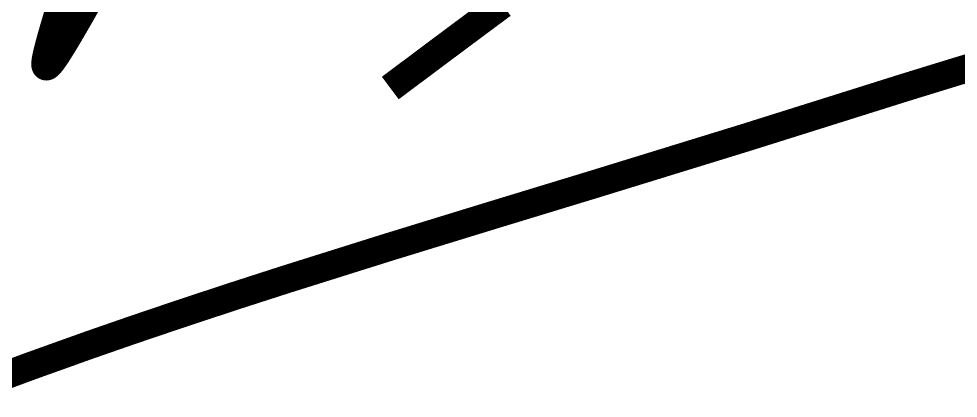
# Model space of a CAD drawing. Header units: millimetres. Extents: x 480521 to 6014615, y -961280 to 187869.
# Drawn here: x 729889.2 to 730289.9, y 84092.7 to 84254.5 of the extents above; entities that cross this region are included whole.
import ezdxf
from ezdxf.enums import TextEntityAlignment as Align

# ---------------------------------------------------------------- set-up
doc = ezdxf.new("R2010")
doc.units = ezdxf.units.MM
doc.header["$LTSCALE"] = 600
doc.header["$MEASUREMENT"] = 0
doc.layers.get('0').update_dxf_attribs({"lineweight": 0})
for name, color, linetype, lineweight in [('ISO', 153, 'Continuous', 13), ('LC Net thay', 7, 'Continuous', 25), ('LC Text1', 3, 'Continuous', 20)]:
    doc.layers.add(name, color=color, linetype=linetype, lineweight=lineweight)
doc.styles.add('Khungten', font='VHAVAN.TTF', dxfattribs={"width": 0.9, "height": 5000})
doc.styles.add('LC 1', font='VHAVANB.TTF')
doc.styles.add('Title', font='VHBLACK.TTF')

# ---------------------------------------------------------------- blocks, each defined once
blk = doc.blocks.new('mr thuan')
at = {"layer": 'ISO', "ltscale": 2, "const_width": 40}
for points in [[(2624.466589567473, -769.127923724227), (2623.250358668483, -773.1254162599507), (2622.0487241749, -777.0816658348922), (2620.863507134087, -780.9926607661182), (2619.696528593406, -784.8543893707392), (2618.549609600224, -788.6628399658221), (2617.424571201904, -792.4140008684772), (2616.323234445812, -796.1038603957713), (2615.24742037931, -799.728406864815), (2614.198950049766, -803.2836285926896), (2613.17964450454, -806.7655138964765), (2612.191324790998, -810.1700510932715), (2611.235811956507, -813.493228500156), (2610.314927048428, -816.7310344342259), (2609.430491114126, -819.8794572125771), (2609.002510589442, -821.418896267438), (2608.584325200965, -822.9344851522765), (2608.176162579617, -824.425722406726), (2607.778250356314, -825.8921065704344), (2607.390816161977, -827.3331361830205), (2607.014087627529, -828.7483097841323), (2606.648292383892, -830.1371259133884), (2606.293658061983, -831.4990831104515), (2605.950412292725, -832.8336799149401), (2605.618782707035, -834.1404148664878), (2605.298996935835, -835.4187865047425), (2604.991282610048, -836.6682933693373), (2604.695867360595, -837.8884339998913), (2604.412978818393, -839.0787069360667), (2604.142844614365, -840.2386107174825), (2603.885692379426, -841.3676438837865), (2603.641749744507, -842.4653049745975), (2603.411244340521, -843.531092529578), (2603.194403798389, -844.5645050883468), (2602.991455749034, -845.5650411905226), (2602.802627823377, -846.5321993757825), (2602.628147652336, -847.4654781837307), (2602.468242866831, -848.3643761540152), (2602.323141097786, -849.2283918262692), (2602.193069976118, -850.0570237401407), (2602.078257132751, -850.8497704352485), (2601.978930198602, -851.6061304512259), (2601.895316804592, -852.3256023277354), (2601.827644581645, -853.0076846043812), (2601.776141160677, -853.6518758208113), (2601.741034172614, -854.2576745166734), (2601.722551248371, -854.8245792316011), (2601.720920018874, -855.3520885052567), (2601.746390004701, -856.0088914340595), (2601.769108679364, -856.2869486567943), (2601.819163505166, -856.6938101509586), (2601.886419100181, -857.0605789909896), (2601.97075912065, -857.3875554543338), (2602.072067222831, -857.6750398184668), (2602.190227062973, -857.9233323608787), (2602.32512229733, -858.1327333590743), (2602.476636582156, -858.3035430905002), (2602.644653573701, -858.4360618326464), (2602.829056928218, -858.5305898630031), (2603.029730301962, -858.587427459046), (2603.246557351184, -858.6068748982507), (2603.479421732132, -858.5892324581073), (2603.728207101063, -858.5348004160915), (2603.992797114232, -858.4438790496934), (2604.273075427885, -858.316768636374), (2604.568925698281, -858.1537694536382), (2604.880231581668, -857.955181778947), (2605.206876734297, -857.7213058897905), (2605.548744812426, -857.4524420636444), (2605.905719472306, -857.1488905779988), (2606.277684370187, -856.8109517103294), (2606.664523162322, -856.4389257381263), (2607.066119504965, -856.0331129388505), (2607.482357054367, -855.5938135900069), (2607.913119466779, -855.1213279690419), (2608.358290398461, -854.6159563534748), (2608.817753505657, -854.0779990207666), (2609.291392444622, -853.5077562484075), (2609.779090871609, -852.9055283138732), (2610.280732442872, -852.2716154946393), (2610.796200814661, -851.6063180681813), (2611.325379643229, -850.909936312004), (2611.86815258483, -850.182770503583), (2612.424403295714, -849.4251209203794), (2612.994015432138, -848.6372878398834), (2613.576872650348, -847.819571539585), (2614.172858606602, -846.97227229696), (2614.78185695715, -846.0956903894839), (2615.403751358244, -845.190126094647), (2616.03842546614, -844.2558796899248), (2616.685762937086, -843.2932514527929), (2617.345647427333, -842.3025416607416), (2618.017962593141, -841.2840505912463), (2618.702592090758, -840.2380785217974), (2619.399419576435, -839.1649257298559), (2620.108328706428, -838.0648924929264), (2620.829203136989, -836.9382790884847), (2621.561926524366, -835.7853857939917), (2622.306382524817, -834.6065128869523), (2623.062454794592, -833.4019606448419), (2623.830026989941, -832.1720293451217), (2624.60898276712, -830.9170192652964), (2625.399205782385, -829.6372306828416), (2626.20057969198, -828.332963875233), (2627.012988152161, -827.0045191199606), (2627.836314819182, -825.6521966945002), (2628.670443349296, -824.2762968763127), (2629.515257398754, -822.8771199429175), (2630.370640623805, -821.4549661717756), (2632.112649225714, -818.5429292261688), (2633.895538405035, -815.5425882593408), (2635.718377411791, -812.4563454911549), (2637.580235496007, -809.2866031414451), (2639.480181907697, -806.0357634300744), (2641.417285896878, -802.706228576877), (2643.390616713579, -799.3004008017015), (2645.399243607812, -795.8206823244109), (2647.4422358296, -792.2694753648393), (2649.518662628961, -788.6491821428353), (2651.627593255922, -784.9622048782476), (2653.768096960495, -781.2109457909246), (2655.939242992699, -777.3978071007296), (2658.140100602559, -773.5251910274819), (2660.369739040096, -769.5954997910303)], [(3251.523135893422, -770.5467566899606), (3241.182407958797, -778.2095942114829), (3230.783993868801, -785.9258886942989), (3220.332014063111, -793.6918217839993), (3209.830588981393, -801.503575126233), (3199.283839063315, -809.3573303666199), (3188.695884748548, -817.2492691507796), (3178.070846476756, -825.175573124332), (3167.412844687613, -833.1324239328969), (3156.725999820788, -841.1160032221087), (3146.014432315947, -849.1224926375726), (3135.28226261276, -857.1480738249229), (3113.772598370029, -873.2412380977912), (3092.229970609944, -889.3649492056575)], [(2511.225472660361, -1310.435168802665), (2582.438354347203, -1284.112896051156), (2666.128551968664, -1254.166985816904), (2725.911751309457, -1233.414055236513), (2798.2011219995, -1208.958959631171), (2870.810407723835, -1185.00910069955), (2943.696668788984, -1161.49251589652), (3090.128358167753, -1115.471318495649), (3237.152672587908, -1070.319667067408), (3384.426094501541, -1025.46186125066), (3598.753960645583, -959.4384540098836), (3678.370820900229, -934.3865527903399), (3824.871166106121, -888.3076729511231), (3898.197557001375, -865.7422261909378), (3943.177098981705, -852.2982565767306)]]:
    blk.add_lwpolyline(points, dxfattribs=at)
blk = doc.blocks.new('lcdi fix')
at = {"xscale": 0.5, "yscale": 0.5, "zscale": 0.5}
blk.add_blockref('mr thuan', (37658.88695583952, -3936.329203777328), dxfattribs=at)
at = {"color": 7, "style": 'Khungten', "width": 0.8}
for tag, p in [('REVISION', (39498.75276287364, -10746.30405127808)), ('NGAYHT', (39546.07427452968, -11609.37101318493))]:
    blk.add_attdef(tag, text='', height=199.998925739526, dxfattribs=at).set_placement(p, align=Align.CENTER)
at = {"layer": 'LC Text1', "color": 3, "style": 'LC 1', "width": 1.834005631990714}
for tag, p, p2 in [('TENBANVE1', (36912.65778328942, -8885.760335756378), (40339.1450838642, -8885.760335756378)), ('TENBANVE2', (36912.65778328942, -9562.465661143795), (40339.1450838642, -9562.465661143795))]:
    blk.add_attdef(tag, text='', height=249.9999935159642, dxfattribs=at).set_placement(p, p2, align=Align.FIT)
at = {"layer": 'LC Text1', "style": 'Title', "width": 0.7}
blk.add_attdef('SOBANVE', text='', height=249.9999935159642, dxfattribs=at).set_placement((39561.98237367439, -13896.18081504657), align=Align.CENTER)

msp = doc.modelspace()

# ---------------------------------------------------------------- block references
at = {"layer": 'LC Net thay', "xscale": 0.6000000155618168, "yscale": 0.6000000155618168, "zscale": 0.6000000155618168}
msp.add_blockref('lcdi fix', (706524.6373480445, 86853.59025743204), dxfattribs=at)

doc.saveas('drawing.dxf')
